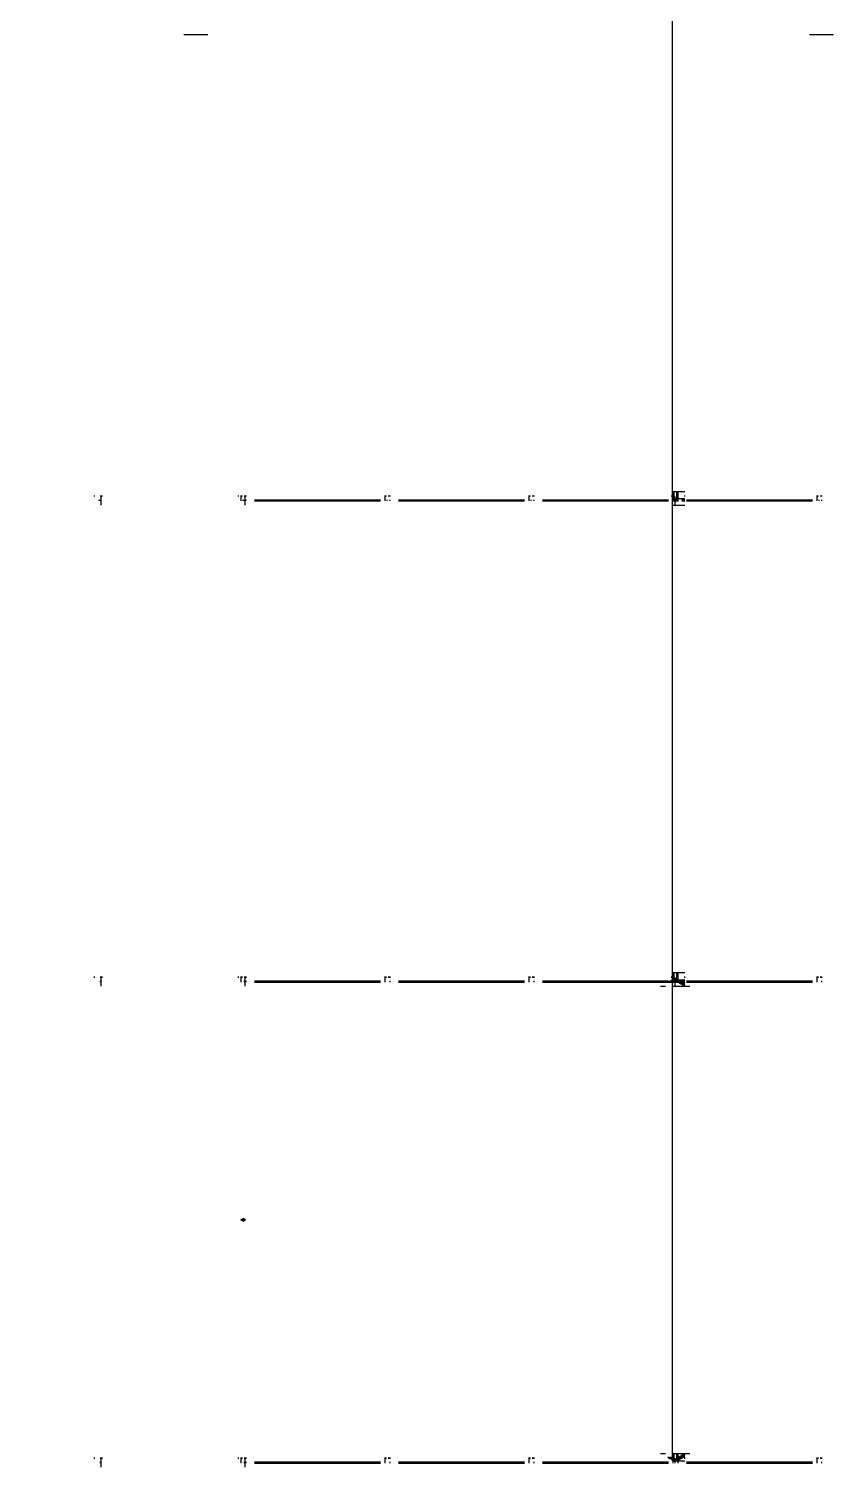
# Model space of a CAD drawing. Header units: inches. Extents: x -37 to 842, y -205 to 94.
# Drawn here: x 11 to 14.31, y -162.49 to -156.51 of the extents above; entities that cross this region are included whole.
import ezdxf

# ---------------------------------------------------------------- set-up
doc = ezdxf.new("R2010")
doc.units = ezdxf.units.IN
doc.header["$MEASUREMENT"] = 0
doc.linetypes.add('DIVIDE', pattern=[1.25, 0.5, -0.25, 0, -0.25, 0, -0.25])
doc.linetypes.add('HIDDEN', pattern=[19.05, 12.7, -6.35])
doc.layers.add('LCL-LINHACORTE', color=171, linetype='DIVIDE')
doc.layers.add('Planta_coberta-HID', color=7, linetype='HIDDEN')

msp = doc.modelspace()

# ---------------------------------------------------------------- linework, layer by layer
at = {"layer": 'LCL-LINHACORTE', "ltscale": 10}
msp.add_line((4.1401, -156.5306), (30.7672, -156.5306), dxfattribs=at)
at = {"layer": 'Planta_coberta-HID'}
for p, q in [((13.6716, -158.4603), (13.6716, -156.4603)), ((11.2688, -158.4521), (11.2688, -158.4471)), ((11.289, -158.4703), (11.289, -158.4653)), ((11.289, -158.4703), (11.289, -158.4653)), ((11.2936, -158.4703), (11.2936, -158.4653)), ((11.2956, -158.4521), (11.2956, -158.4471)), ((11.2972, -158.4871), (11.2972, -158.4471)), ((11.3006, -158.4521), (11.3006, -158.4471)), ((11.8672, -158.4521), (11.8672, -158.4471)), ((11.8791, -158.4703), (11.8791, -158.4471)), ((11.8826, -158.4521), (11.8826, -158.4471)), ((11.8873, -158.4703), (11.8873, -158.4653)), ((11.8873, -158.4703), (11.8873, -158.4653)), ((11.892, -158.4703), (11.892, -158.4653)), ((11.8939, -158.4521), (11.8939, -158.4471)), ((11.8955, -158.4871), (11.8955, -158.4471)), ((11.8989, -158.4521), (11.8989, -158.4471)), ((11.8989, -158.4703), (11.8989, -158.4653)), ((11.934, -158.4653), (12.4572, -158.4653)), ((12.4774, -158.4703), (12.4774, -158.4471)), ((12.4809, -158.4521), (12.4809, -158.4471)), ((12.4856, -158.4703), (12.4856, -158.4653)), ((12.4856, -158.4703), (12.4856, -158.4653)), ((12.4922, -158.4521), (12.4922, -158.4471)), ((12.4972, -158.4521), (12.4972, -158.4471)), ((12.4972, -158.4703), (12.4972, -158.4653)), ((12.5323, -158.4653), (13.0556, -158.4653)), ((13.0757, -158.4703), (13.0757, -158.4471)), ((13.0793, -158.4521), (13.0793, -158.4471)), ((13.084, -158.4703), (13.084, -158.4653)), ((13.084, -158.4703), (13.084, -158.4653)), ((13.0906, -158.4521), (13.0906, -158.4471)), ((13.0956, -158.4521), (13.0956, -158.4471)), ((13.0956, -158.4703), (13.0956, -158.4653)), ((13.1306, -158.4653), (13.6539, -158.4653)), ((13.6676, -158.4303), (13.6741, -158.4303)), ((13.6676, -158.4521), (13.6676, -158.4471)), ((13.6676, -158.4527), (13.6716, -158.4527)), ((13.6676, -158.4527), (13.6716, -158.4527)), ((13.6676, -158.4653), (13.6823, -158.4653)), ((13.6716, -158.4603), (13.7226, -158.4603)), ((13.6716, -160.4603), (13.6716, -158.4603)), ((13.6716, -158.4603), (13.7226, -158.4603)), ((13.6741, -158.4303), (13.6776, -158.4303)), ((13.6741, -158.4703), (13.6741, -158.4303)), ((13.6776, -158.4303), (13.6889, -158.4303)), ((13.6776, -158.4653), (13.6776, -158.4303)), ((13.6823, -158.4871), (13.6823, -158.4521)), ((13.6823, -158.4871), (13.6823, -158.4521)), ((13.6823, -158.4653), (13.6962, -158.4653)), ((13.6889, -158.4653), (13.6889, -158.4303)), ((13.6889, -158.4303), (13.6939, -158.4303)), ((13.6939, -158.4303), (13.7226, -158.4303)), ((13.6939, -158.4703), (13.6939, -158.4303)), ((13.7086, -158.4653), (13.7226, -158.4653)), ((13.7226, -158.4521), (13.7226, -158.4471)), ((13.729, -158.4653), (14.2522, -158.4653)), ((14.2724, -158.4703), (14.2724, -158.4471)), ((14.2759, -158.4521), (14.2759, -158.4471)), ((14.2806, -158.4703), (14.2806, -158.4653)), ((14.2806, -158.4703), (14.2806, -158.4653)), ((14.2872, -158.4521), (14.2872, -158.4471)), ((14.2922, -158.4521), (14.2922, -158.4471)), ((14.2922, -158.4703), (14.2922, -158.4653)), ((11.934, -158.4703), (12.4572, -158.4703)), ((12.5323, -158.4703), (13.0556, -158.4703)), ((13.1306, -158.4703), (13.6539, -158.4703)), ((13.6676, -158.4703), (13.6823, -158.4703)), ((13.6676, -158.4871), (13.6823, -158.4871)), ((13.6823, -158.4703), (13.6955, -158.4703)), ((13.6823, -158.4871), (13.7226, -158.4871)), ((13.7093, -158.4703), (13.7226, -158.4703)), ((13.729, -158.4703), (14.2522, -158.4703)), ((13.6676, -160.4303), (13.6741, -160.4303)), ((13.6741, -160.4303), (13.6776, -160.4303)), ((13.6741, -160.4703), (13.6741, -160.4303)), ((13.6776, -160.4303), (13.6889, -160.4303)), ((13.6776, -160.4653), (13.6776, -160.4303)), ((13.6889, -160.4653), (13.6889, -160.4303)), ((13.6889, -160.4303), (13.6939, -160.4303)), ((13.6939, -160.4303), (13.7226, -160.4303)), ((13.6939, -160.4703), (13.6939, -160.4303)), ((11.2688, -160.4521), (11.2688, -160.4471)), ((11.2936, -160.4703), (11.2936, -160.4653)), ((11.2956, -160.4521), (11.2956, -160.4471)), ((11.2972, -160.4871), (11.2972, -160.4471)), ((11.3006, -160.4521), (11.3006, -160.4471)), ((11.8672, -160.4521), (11.8672, -160.4471)), ((11.8791, -160.4703), (11.8791, -160.4471)), ((11.8826, -160.4521), (11.8826, -160.4471)), ((11.892, -160.4703), (11.892, -160.4653)), ((11.8939, -160.4521), (11.8939, -160.4471)), ((11.8955, -160.4871), (11.8955, -160.4471)), ((11.8989, -160.4521), (11.8989, -160.4471)), ((11.8989, -160.4703), (11.8989, -160.4653)), ((11.934, -160.4653), (12.4572, -160.4653)), ((11.934, -160.4703), (12.4572, -160.4703)), ((12.4774, -160.4703), (12.4774, -160.4471)), ((12.4809, -160.4521), (12.4809, -160.4471)), ((12.4922, -160.4521), (12.4922, -160.4471)), ((12.4972, -160.4521), (12.4972, -160.4471)), ((12.4972, -160.4703), (12.4972, -160.4653)), ((12.5323, -160.4653), (13.0556, -160.4653)), ((12.5323, -160.4703), (13.0556, -160.4703)), ((13.0757, -160.4703), (13.0757, -160.4471)), ((13.0793, -160.4521), (13.0793, -160.4471)), ((13.0906, -160.4521), (13.0906, -160.4471)), ((13.0956, -160.4521), (13.0956, -160.4471)), ((13.0956, -160.4703), (13.0956, -160.4653)), ((13.1306, -160.4653), (13.6539, -160.4653)), ((13.1306, -160.4703), (13.6539, -160.4703)), ((13.621, -160.4871), (13.6416, -160.4871)), ((13.6539, -160.4688), (13.6602, -160.4653)), ((13.6539, -160.469), (13.6605, -160.4653)), ((13.6539, -160.4689), (13.6602, -160.4653)), ((13.6539, -160.4692), (13.658, -160.4669)), ((13.6539, -160.4703), (13.6539, -160.4694)), ((13.6539, -160.4703), (13.6823, -160.4703)), ((13.6607, -160.4653), (13.6823, -160.4653)), ((13.6676, -160.4521), (13.6676, -160.4471)), ((13.6676, -160.4527), (13.6716, -160.4527)), ((13.6676, -160.4527), (13.6716, -160.4527)), ((13.6676, -160.4612), (13.6799, -160.4544)), ((13.6676, -160.4612), (13.6798, -160.4544)), ((13.6676, -160.4614), (13.6799, -160.4545)), ((13.6676, -160.4616), (13.6799, -160.4547)), ((13.6676, -160.4619), (13.68, -160.455)), ((13.6676, -160.4623), (13.6801, -160.4553)), ((13.6676, -160.4627), (13.6803, -160.4557)), ((13.6676, -160.4633), (13.6805, -160.4561)), ((13.6676, -160.4638), (13.6807, -160.4565)), ((13.6676, -160.4645), (13.681, -160.457)), ((13.6676, -160.4651), (13.6812, -160.4575)), ((13.6676, -160.4658), (13.6815, -160.4581)), ((13.6676, -160.4666), (13.6818, -160.4586)), ((13.6676, -160.4673), (13.6821, -160.4592)), ((13.6676, -160.468), (13.6824, -160.4597)), ((13.6676, -160.4687), (13.6827, -160.4602)), ((13.6676, -160.4694), (13.683, -160.4607)), ((13.6676, -160.47), (13.6833, -160.4612)), ((13.6676, -160.4706), (13.6836, -160.4616)), ((13.6676, -160.4711), (13.6838, -160.462)), ((13.6676, -160.4715), (13.6841, -160.4624)), ((13.6676, -160.4719), (13.6843, -160.4626)), ((13.6676, -160.4722), (13.6844, -160.4629)), ((13.6676, -160.4725), (13.6846, -160.463)), ((13.6676, -160.4726), (13.6847, -160.4631)), ((13.6676, -160.4726), (13.6847, -160.4631)), ((13.6676, -160.4871), (13.6823, -160.4871)), ((13.6716, -160.4603), (13.7226, -160.4603)), ((13.6716, -162.4603), (13.6716, -160.4603)), ((13.6716, -160.4603), (13.7226, -160.4603)), ((13.6798, -160.4544), (13.6799, -160.4545)), ((13.6799, -160.4544), (13.6798, -160.4544)), ((13.6798, -160.4544), (13.6799, -160.4544)), ((13.6799, -160.4629), (13.6798, -160.463)), ((13.6799, -160.4631), (13.6798, -160.463)), ((13.6799, -160.4631), (13.6798, -160.463)), ((13.68, -160.4545), (13.6799, -160.4544)), ((13.6799, -160.4544), (13.6799, -160.4544)), ((13.6799, -160.4545), (13.6799, -160.4547)), ((13.6799, -160.4545), (13.68, -160.4545)), ((13.6799, -160.4547), (13.6801, -160.4546)), ((13.6799, -160.4547), (13.68, -160.455)), ((13.68, -160.4625), (13.6799, -160.4627)), ((13.6799, -160.4627), (13.6799, -160.4629)), ((13.6801, -160.4629), (13.6799, -160.4627)), ((13.68, -160.463), (13.6799, -160.4629)), ((13.6799, -160.4631), (13.68, -160.463)), ((13.6799, -160.4631), (13.6799, -160.4631)), ((13.7226, -160.4869), (13.6799, -160.4631)), ((13.7226, -160.4869), (13.6799, -160.4631)), ((13.6801, -160.4546), (13.68, -160.4545)), ((13.68, -160.455), (13.6803, -160.4548)), ((13.68, -160.455), (13.6801, -160.4553)), ((13.6801, -160.4622), (13.68, -160.4625)), ((13.6803, -160.4626), (13.68, -160.4625)), ((13.68, -160.463), (13.6801, -160.4629)), ((13.7226, -160.4867), (13.68, -160.463)), ((13.6803, -160.4548), (13.6801, -160.4546)), ((13.6801, -160.4553), (13.6805, -160.4551)), ((13.6801, -160.4553), (13.6803, -160.4557)), ((13.6803, -160.4618), (13.6801, -160.4622)), ((13.6805, -160.4624), (13.6801, -160.4622)), ((13.6801, -160.4629), (13.6803, -160.4626)), ((13.7226, -160.4865), (13.6801, -160.4629)), ((13.6805, -160.4551), (13.6803, -160.4548)), ((13.6803, -160.4557), (13.6807, -160.4554)), ((13.6803, -160.4557), (13.6805, -160.4561)), ((13.6805, -160.4614), (13.6803, -160.4618)), ((13.6807, -160.462), (13.6803, -160.4618)), ((13.6803, -160.4626), (13.6805, -160.4624)), ((13.7226, -160.4862), (13.6803, -160.4626)), ((13.6807, -160.4554), (13.6805, -160.4551)), ((13.6805, -160.4561), (13.681, -160.4558)), ((13.6805, -160.4561), (13.6807, -160.4565)), ((13.6807, -160.4609), (13.6805, -160.4614)), ((13.681, -160.4616), (13.6805, -160.4614)), ((13.6805, -160.4624), (13.6807, -160.462)), ((13.7226, -160.4858), (13.6805, -160.4624)), ((13.681, -160.4558), (13.6807, -160.4554)), ((13.6807, -160.4565), (13.6813, -160.4562)), ((13.6807, -160.4565), (13.681, -160.457)), ((13.681, -160.4604), (13.6807, -160.4609)), ((13.6813, -160.4612), (13.6807, -160.4609)), ((13.6807, -160.462), (13.681, -160.4616)), ((13.7226, -160.4853), (13.6807, -160.462)), ((13.6813, -160.4562), (13.681, -160.4558)), ((13.681, -160.457), (13.6815, -160.4567)), ((13.681, -160.457), (13.6812, -160.4575)), ((13.6812, -160.4599), (13.681, -160.4604)), ((13.6815, -160.4607), (13.681, -160.4604)), ((13.681, -160.4616), (13.6813, -160.4612)), ((13.7226, -160.4848), (13.681, -160.4616)), ((13.6812, -160.4575), (13.6818, -160.4572)), ((13.6812, -160.4575), (13.6815, -160.4581)), ((13.6815, -160.4594), (13.6812, -160.4599)), ((13.6818, -160.4602), (13.6812, -160.4599)), ((13.6815, -160.4567), (13.6813, -160.4562)), ((13.6813, -160.4612), (13.6815, -160.4607)), ((13.7226, -160.4842), (13.6813, -160.4612)), ((13.6818, -160.4572), (13.6815, -160.4567)), ((13.6815, -160.4581), (13.6821, -160.4577)), ((13.6815, -160.4581), (13.6818, -160.4586)), ((13.6818, -160.4588), (13.6815, -160.4594)), ((13.6821, -160.4597), (13.6815, -160.4594)), ((13.6815, -160.4607), (13.6818, -160.4602)), ((13.7226, -160.4836), (13.6815, -160.4607)), ((13.6821, -160.4577), (13.6818, -160.4572)), ((13.6821, -160.4583), (13.6818, -160.4588)), ((13.6818, -160.4586), (13.6825, -160.4583)), ((13.6818, -160.4586), (13.6821, -160.4592)), ((13.6825, -160.4592), (13.6818, -160.4588)), ((13.6818, -160.4602), (13.6821, -160.4597)), ((13.7226, -160.4829), (13.6818, -160.4602)), ((13.6824, -160.4577), (13.6821, -160.4583)), ((13.6825, -160.4583), (13.6821, -160.4577)), ((13.6828, -160.4586), (13.6821, -160.4583)), ((13.6821, -160.4592), (13.6828, -160.4588)), ((13.6821, -160.4597), (13.6825, -160.4592)), ((13.6821, -160.4592), (13.6824, -160.4597)), ((13.7226, -160.4822), (13.6821, -160.4597)), ((13.6823, -160.4871), (13.6823, -160.4521)), ((13.6823, -160.4871), (13.6823, -160.4521)), ((13.6823, -160.4653), (13.6962, -160.4653)), ((13.6823, -160.4703), (13.6955, -160.4703)), ((13.6823, -160.4871), (13.7226, -160.4871)), ((13.6827, -160.4572), (13.6824, -160.4577)), ((13.6831, -160.4581), (13.6824, -160.4577)), ((13.6824, -160.4597), (13.6831, -160.4594)), ((13.6824, -160.4597), (13.6827, -160.4602)), ((13.6828, -160.4588), (13.6825, -160.4583)), ((13.6825, -160.4592), (13.6828, -160.4586)), ((13.7226, -160.4815), (13.6825, -160.4592)), ((13.683, -160.4567), (13.6827, -160.4572)), ((13.6833, -160.4575), (13.6827, -160.4572)), ((13.6827, -160.4602), (13.6833, -160.4599)), ((13.6827, -160.4602), (13.683, -160.4607)), ((13.6828, -160.4586), (13.6831, -160.4581)), ((13.7226, -160.4808), (13.6828, -160.4586)), ((13.6831, -160.4594), (13.6828, -160.4588)), ((13.6833, -160.4562), (13.683, -160.4567)), ((13.6836, -160.457), (13.683, -160.4567)), ((13.683, -160.4607), (13.6836, -160.4604)), ((13.683, -160.4607), (13.6833, -160.4612)), ((13.6831, -160.4581), (13.6833, -160.4575)), ((13.7226, -160.4801), (13.6831, -160.4581)), ((13.6833, -160.4599), (13.6831, -160.4594)), ((13.6836, -160.4558), (13.6833, -160.4562)), ((13.6839, -160.4565), (13.6833, -160.4562)), ((13.6833, -160.4575), (13.6836, -160.457)), ((13.7226, -160.4794), (13.6833, -160.4575)), ((13.6836, -160.4604), (13.6833, -160.4599)), ((13.6833, -160.4612), (13.6839, -160.4609)), ((13.6833, -160.4612), (13.6836, -160.4616)), ((13.6838, -160.4554), (13.6836, -160.4558)), ((13.6841, -160.4561), (13.6836, -160.4558)), ((13.6836, -160.457), (13.6839, -160.4565)), ((13.7226, -160.4787), (13.6836, -160.457)), ((13.6839, -160.4609), (13.6836, -160.4604)), ((13.6836, -160.4616), (13.6841, -160.4614)), ((13.6836, -160.4616), (13.6838, -160.462)), ((13.6841, -160.4551), (13.6838, -160.4554)), ((13.6843, -160.4557), (13.6838, -160.4554)), ((13.6838, -160.462), (13.6843, -160.4618)), ((13.6838, -160.462), (13.6841, -160.4624)), ((13.6839, -160.4565), (13.6841, -160.4561)), ((13.7226, -160.4781), (13.6839, -160.4565)), ((13.6841, -160.4614), (13.6839, -160.4609)), ((13.6843, -160.4548), (13.6841, -160.4551)), ((13.6844, -160.4553), (13.6841, -160.4551)), ((13.6841, -160.4561), (13.6843, -160.4557)), ((13.7226, -160.4775), (13.6841, -160.4561)), ((13.6843, -160.4618), (13.6841, -160.4614)), ((13.6841, -160.4624), (13.6844, -160.4622)), ((13.6841, -160.4624), (13.6843, -160.4626)), ((13.6844, -160.4546), (13.6843, -160.4548)), ((13.6846, -160.455), (13.6843, -160.4548)), ((13.6843, -160.4557), (13.6844, -160.4553)), ((13.7226, -160.477), (13.6843, -160.4557)), ((13.6844, -160.4622), (13.6843, -160.4618)), ((13.6843, -160.4626), (13.6846, -160.4625)), ((13.6843, -160.4626), (13.6844, -160.4629)), ((13.6846, -160.4545), (13.6844, -160.4546)), ((13.6847, -160.4547), (13.6844, -160.4546)), ((13.6844, -160.4553), (13.6846, -160.455)), ((13.7226, -160.4765), (13.6844, -160.4553)), ((13.6846, -160.4625), (13.6844, -160.4622)), ((13.6844, -160.4629), (13.6847, -160.4627)), ((13.6844, -160.4629), (13.6846, -160.463)), ((13.6847, -160.4544), (13.6846, -160.4545)), ((13.6847, -160.4545), (13.6846, -160.4545)), ((13.6846, -160.455), (13.6847, -160.4547)), ((13.7226, -160.4762), (13.6846, -160.455)), ((13.6847, -160.4627), (13.6846, -160.4625)), ((13.6846, -160.463), (13.6847, -160.4629)), ((13.6846, -160.463), (13.6847, -160.4631)), ((13.6847, -160.4545), (13.6847, -160.4544)), ((13.6847, -160.4544), (13.6847, -160.4544)), ((13.6847, -160.4544), (13.6847, -160.4544)), ((13.6847, -160.4544), (13.6847, -160.4544)), ((13.7226, -160.4755), (13.6847, -160.4544)), ((13.7226, -160.4755), (13.6847, -160.4544)), ((13.6847, -160.4547), (13.6847, -160.4545)), ((13.7226, -160.4756), (13.6847, -160.4545)), ((13.7226, -160.4759), (13.6847, -160.4547)), ((13.6847, -160.4629), (13.6847, -160.4627)), ((13.6847, -160.463), (13.6847, -160.4629)), ((13.6847, -160.4631), (13.6847, -160.463)), ((13.6847, -160.4631), (13.6847, -160.463)), ((13.6847, -160.4631), (13.6847, -160.4631)), ((13.7086, -160.4653), (13.7226, -160.4653)), ((13.7093, -160.4703), (13.7226, -160.4703)), ((13.7226, -160.4521), (13.7226, -160.4471)), ((13.723, -160.4871), (13.7435, -160.4871)), ((13.729, -160.4653), (14.2522, -160.4653)), ((13.729, -160.4703), (14.2522, -160.4703)), ((14.2724, -160.4703), (14.2724, -160.4471)), ((14.2759, -160.4521), (14.2759, -160.4471)), ((14.2872, -160.4521), (14.2872, -160.4471)), ((14.2922, -160.4521), (14.2922, -160.4471)), ((14.2922, -160.4703), (14.2922, -160.4653)), ((11.877, -161.4587), (11.8873, -161.453)), ((11.8771, -161.4587), (11.8873, -161.453)), ((11.8772, -161.4588), (11.8873, -161.4532)), ((11.8774, -161.4589), (11.8873, -161.4534)), ((11.8778, -161.459), (11.8873, -161.4537)), ((11.8783, -161.4591), (11.8873, -161.4541)), ((11.879, -161.4592), (11.8873, -161.4546)), ((11.8798, -161.4592), (11.8873, -161.4551)), ((11.8808, -161.4593), (11.8873, -161.4557)), ((11.8818, -161.4593), (11.8873, -161.4563)), ((11.8976, -161.4587), (11.8873, -161.453)), ((11.8975, -161.4587), (11.8873, -161.453)), ((11.8974, -161.4588), (11.8873, -161.4532)), ((11.8972, -161.4589), (11.8873, -161.4534)), ((11.8968, -161.459), (11.8873, -161.4537)), ((11.8962, -161.4591), (11.8873, -161.4541)), ((11.8956, -161.4592), (11.8873, -161.4546)), ((11.8947, -161.4592), (11.8873, -161.4551)), ((11.8938, -161.4593), (11.8873, -161.4557)), ((11.8928, -161.4593), (11.8873, -161.4563)), ((11.8873, -161.4644), (11.8772, -161.4588)), ((11.8873, -161.4644), (11.8774, -161.4589)), ((11.8873, -161.4643), (11.8778, -161.459)), ((11.8873, -161.464), (11.8784, -161.4591)), ((11.8873, -161.4637), (11.8791, -161.4592)), ((11.8873, -161.4634), (11.8799, -161.4592)), ((11.8873, -161.4629), (11.8808, -161.4593)), ((11.8873, -161.4624), (11.8819, -161.4594)), ((11.8829, -161.4594), (11.8873, -161.457)), ((11.8873, -161.4618), (11.883, -161.4594)), ((11.8841, -161.4594), (11.8873, -161.4577)), ((11.8873, -161.4612), (11.8842, -161.4594)), ((11.8853, -161.4594), (11.8873, -161.4584)), ((11.8873, -161.4605), (11.8854, -161.4595)), ((11.8866, -161.4595), (11.8873, -161.4591)), ((11.8917, -161.4594), (11.8873, -161.457)), ((11.8905, -161.4594), (11.8873, -161.4577)), ((11.8892, -161.4594), (11.8873, -161.4584)), ((11.8873, -161.4644), (11.8974, -161.4588)), ((11.8873, -161.4644), (11.8971, -161.4589)), ((11.8873, -161.4643), (11.8967, -161.459)), ((11.8873, -161.464), (11.8962, -161.4591)), ((11.8879, -161.4595), (11.8873, -161.4591)), ((11.8873, -161.4637), (11.8955, -161.4592)), ((11.8873, -161.4634), (11.8947, -161.4592)), ((11.8873, -161.4629), (11.8937, -161.4593)), ((11.8873, -161.4624), (11.8927, -161.4594)), ((11.8873, -161.4618), (11.8916, -161.4594)), ((11.8873, -161.4612), (11.8904, -161.4594)), ((11.8873, -161.4605), (11.8891, -161.4595)), ((11.2688, -162.4521), (11.2688, -162.4471)), ((11.2936, -162.4703), (11.2936, -162.4653)), ((11.2956, -162.4521), (11.2956, -162.4471)), ((11.2972, -162.4871), (11.2972, -162.4471)), ((11.3006, -162.4521), (11.3006, -162.4471)), ((11.8672, -162.4521), (11.8672, -162.4471)), ((11.8791, -162.4703), (11.8791, -162.4471)), ((11.8826, -162.4521), (11.8826, -162.4471)), ((11.892, -162.4703), (11.892, -162.4653)), ((11.8939, -162.4521), (11.8939, -162.4471)), ((11.8955, -162.4871), (11.8955, -162.4471)), ((11.8989, -162.4521), (11.8989, -162.4471)), ((11.8989, -162.4703), (11.8989, -162.4653)), ((11.934, -162.4653), (12.4572, -162.4653)), ((11.934, -162.4703), (12.4572, -162.4703)), ((12.4774, -162.4703), (12.4774, -162.4471)), ((12.4809, -162.4521), (12.4809, -162.4471)), ((12.4922, -162.4521), (12.4922, -162.4471)), ((12.4972, -162.4521), (12.4972, -162.4471)), ((12.4972, -162.4703), (12.4972, -162.4653)), ((12.5323, -162.4653), (13.0556, -162.4653)), ((12.5323, -162.4703), (13.0556, -162.4703)), ((13.0757, -162.4703), (13.0757, -162.4471)), ((13.0793, -162.4521), (13.0793, -162.4471)), ((13.0906, -162.4521), (13.0906, -162.4471)), ((13.0956, -162.4521), (13.0956, -162.4471)), ((13.0956, -162.4703), (13.0956, -162.4653)), ((13.1306, -162.4653), (13.6539, -162.4653)), ((13.1306, -162.4703), (13.6539, -162.4703)), ((13.621, -162.4303), (13.6416, -162.4303)), ((13.6602, -162.4521), (13.6512, -162.4471)), ((13.6602, -162.4521), (13.6513, -162.4471)), ((13.6605, -162.4521), (13.6515, -162.4471)), ((13.6609, -162.4521), (13.6519, -162.4471)), ((13.6614, -162.4521), (13.6525, -162.4471)), ((13.6621, -162.4521), (13.6532, -162.4471)), ((13.663, -162.4521), (13.654, -162.4471)), ((13.6639, -162.4521), (13.6549, -162.4471)), ((13.6649, -162.4521), (13.656, -162.4471)), ((13.6661, -162.4521), (13.6571, -162.4471)), ((13.6673, -162.4521), (13.6583, -162.4471)), ((13.6821, -162.4597), (13.6595, -162.4471)), ((13.6825, -162.4592), (13.6608, -162.4471)), ((13.6828, -162.4586), (13.6621, -162.4471)), ((13.6831, -162.4581), (13.6634, -162.4471)), ((13.6833, -162.4575), (13.6646, -162.4471)), ((13.6836, -162.457), (13.6658, -162.4471)), ((13.6839, -162.4565), (13.667, -162.4471)), ((13.6676, -162.4303), (13.6741, -162.4303)), ((13.6847, -162.4544), (13.6676, -162.4448)), ((13.6847, -162.4544), (13.6676, -162.4449)), ((13.6847, -162.4545), (13.6676, -162.445)), ((13.6847, -162.4547), (13.6676, -162.4452)), ((13.6846, -162.455), (13.6676, -162.4455)), ((13.6844, -162.4553), (13.6676, -162.4459)), ((13.6843, -162.4557), (13.6676, -162.4464)), ((13.6841, -162.4561), (13.6676, -162.4469)), ((13.6676, -162.4521), (13.6676, -162.4471)), ((13.6818, -162.4602), (13.6676, -162.4523)), ((13.6676, -162.4527), (13.6716, -162.4527)), ((13.6815, -162.4607), (13.6676, -162.453)), ((13.6807, -162.4609), (13.6676, -162.4536)), ((13.6797, -162.4609), (13.6676, -162.4542)), ((13.6787, -162.4609), (13.6676, -162.4547)), ((13.6779, -162.4609), (13.6676, -162.4552)), ((13.6772, -162.4609), (13.6676, -162.4556)), ((13.6766, -162.4609), (13.6676, -162.4559)), ((13.6762, -162.4609), (13.6676, -162.4561)), ((13.676, -162.4609), (13.6676, -162.4562)), ((13.6759, -162.4609), (13.6676, -162.4563)), ((13.6716, -162.4603), (13.7226, -162.4603)), ((13.6741, -162.4303), (13.6776, -162.4303)), ((13.6741, -162.4703), (13.6741, -162.4303)), ((13.6776, -162.4303), (13.6889, -162.4303)), ((13.6776, -162.4618), (13.6776, -162.4303)), ((13.6798, -162.4544), (13.7226, -162.4306)), ((13.6799, -162.4544), (13.6798, -162.4544)), ((13.6798, -162.4544), (13.6799, -162.4545)), ((13.6799, -162.4629), (13.6798, -162.463)), ((13.6799, -162.4631), (13.6798, -162.463)), ((13.6799, -162.4544), (13.7226, -162.4306)), ((13.6799, -162.4545), (13.7226, -162.4307)), ((13.6799, -162.4547), (13.7226, -162.431)), ((13.6799, -162.4544), (13.6799, -162.4544)), ((13.68, -162.4545), (13.6799, -162.4544)), ((13.6799, -162.4545), (13.6799, -162.4547)), ((13.6799, -162.4547), (13.68, -162.455)), ((13.68, -162.4625), (13.6799, -162.4627)), ((13.6799, -162.4627), (13.6799, -162.4629)), ((13.68, -162.455), (13.7226, -162.4313)), ((13.6801, -162.4546), (13.68, -162.4545)), ((13.68, -162.455), (13.6801, -162.4553)), ((13.6801, -162.4622), (13.68, -162.4625)), ((13.6801, -162.4553), (13.7226, -162.4316)), ((13.6803, -162.4548), (13.6801, -162.4546)), ((13.6801, -162.4553), (13.6803, -162.4557)), ((13.6803, -162.4618), (13.6801, -162.4622)), ((13.6803, -162.4557), (13.7226, -162.4321)), ((13.6805, -162.4551), (13.6803, -162.4548)), ((13.6803, -162.4557), (13.6805, -162.4561)), ((13.6805, -162.4614), (13.6803, -162.4618)), ((13.6805, -162.4561), (13.7226, -162.4326)), ((13.6807, -162.4554), (13.6805, -162.4551)), ((13.6805, -162.4561), (13.6807, -162.4565)), ((13.6807, -162.4609), (13.6805, -162.4614)), ((13.6807, -162.4565), (13.7226, -162.4332)), ((13.681, -162.4558), (13.6807, -162.4554)), ((13.6807, -162.4565), (13.681, -162.457)), ((13.681, -162.4604), (13.6807, -162.4609)), ((13.681, -162.457), (13.7226, -162.4338)), ((13.6813, -162.4562), (13.681, -162.4558)), ((13.681, -162.457), (13.6812, -162.4575)), ((13.6812, -162.4599), (13.681, -162.4604)), ((13.6812, -162.4575), (13.7226, -162.4345)), ((13.6812, -162.4575), (13.6815, -162.4581)), ((13.6815, -162.4594), (13.6812, -162.4599)), ((13.6815, -162.4567), (13.6813, -162.4562)), ((13.6814, -162.4609), (13.6815, -162.4607)), ((13.6815, -162.4581), (13.7226, -162.4352)), ((13.6818, -162.4572), (13.6815, -162.4567)), ((13.6815, -162.4581), (13.6818, -162.4586)), ((13.6818, -162.4588), (13.6815, -162.4594)), ((13.6815, -162.4607), (13.6818, -162.4602)), ((13.6818, -162.4586), (13.7226, -162.4359)), ((13.6821, -162.4577), (13.6818, -162.4572)), ((13.6821, -162.4583), (13.6818, -162.4588)), ((13.6818, -162.4586), (13.6821, -162.4592)), ((13.6818, -162.4602), (13.6821, -162.4597)), ((13.6821, -162.4592), (13.7226, -162.4366)), ((13.6824, -162.4577), (13.6821, -162.4583)), ((13.6825, -162.4583), (13.6821, -162.4577)), ((13.6821, -162.4597), (13.6825, -162.4592)), ((13.6821, -162.4592), (13.6824, -162.4597)), ((13.6823, -162.4609), (13.6823, -162.4521)), ((13.6823, -162.4609), (13.6823, -162.4521)), ((13.6823, -162.4703), (13.6823, -162.4653)), ((13.6823, -162.4703), (13.6823, -162.4653)), ((13.6824, -162.4597), (13.7226, -162.4373)), ((13.6827, -162.4572), (13.6824, -162.4577)), ((13.6824, -162.4597), (13.6827, -162.4602)), ((13.6828, -162.4588), (13.6825, -162.4583)), ((13.6825, -162.4592), (13.6828, -162.4586)), ((13.6827, -162.4602), (13.7226, -162.438)), ((13.683, -162.4567), (13.6827, -162.4572)), ((13.6827, -162.4602), (13.683, -162.4607)), ((13.6828, -162.4586), (13.6831, -162.4581)), ((13.6831, -162.4594), (13.6828, -162.4588)), ((13.683, -162.4607), (13.7226, -162.4387)), ((13.6833, -162.4562), (13.683, -162.4567)), ((13.683, -162.4607), (13.6831, -162.4609)), ((13.6831, -162.4581), (13.6833, -162.4575)), ((13.6833, -162.4599), (13.6831, -162.4594)), ((13.6836, -162.4558), (13.6833, -162.4562)), ((13.6833, -162.4575), (13.6836, -162.457)), ((13.6836, -162.4604), (13.6833, -162.4599)), ((13.6838, -162.4554), (13.6836, -162.4558)), ((13.6836, -162.457), (13.6839, -162.4565)), ((13.6839, -162.4609), (13.6836, -162.4604)), ((13.6841, -162.4551), (13.6838, -162.4554)), ((13.6839, -162.4609), (13.7226, -162.4393)), ((13.6839, -162.4565), (13.6841, -162.4561)), ((13.6841, -162.4614), (13.6839, -162.4609)), ((13.6843, -162.4548), (13.6841, -162.4551)), ((13.6841, -162.4561), (13.6843, -162.4557)), ((13.6843, -162.4618), (13.6841, -162.4614)), ((13.6844, -162.4546), (13.6843, -162.4548)), ((13.6843, -162.4557), (13.6844, -162.4553)), ((13.6844, -162.4622), (13.6843, -162.4618)), ((13.6846, -162.4545), (13.6844, -162.4546)), ((13.6844, -162.4553), (13.6846, -162.455)), ((13.6846, -162.4625), (13.6844, -162.4622)), ((13.6847, -162.4544), (13.6846, -162.4545)), ((13.6846, -162.455), (13.6847, -162.4547)), ((13.6847, -162.4627), (13.6846, -162.4625)), ((13.6847, -162.4544), (13.6847, -162.4544)), ((13.6847, -162.4544), (13.6847, -162.4544)), ((13.6847, -162.4545), (13.6847, -162.4544)), ((13.6847, -162.4547), (13.6847, -162.4545)), ((13.6847, -162.4629), (13.6847, -162.4627)), ((13.6847, -162.463), (13.6847, -162.4629)), ((13.6847, -162.4631), (13.6847, -162.463)), ((13.6849, -162.4609), (13.7226, -162.4399)), ((13.6859, -162.4609), (13.7226, -162.4404)), ((13.6867, -162.4609), (13.7226, -162.4409)), ((13.6874, -162.4609), (13.7226, -162.4413)), ((13.6879, -162.4609), (13.7226, -162.4416)), ((13.6883, -162.4609), (13.7226, -162.4418)), ((13.6886, -162.4609), (13.7226, -162.442)), ((13.6886, -162.4609), (13.7226, -162.442)), ((13.6889, -162.4609), (13.6889, -162.4303)), ((13.6889, -162.4303), (13.6939, -162.4303)), ((13.6939, -162.4303), (13.7226, -162.4303)), ((13.6939, -162.4609), (13.6939, -162.4303)), ((13.6939, -162.4703), (13.6939, -162.4653)), ((13.7226, -162.4521), (13.7226, -162.4471)), ((13.723, -162.4303), (13.7435, -162.4303)), ((13.729, -162.4653), (14.2522, -162.4653)), ((13.729, -162.4703), (14.2522, -162.4703)), ((14.2724, -162.4703), (14.2724, -162.4471)), ((14.2759, -162.4521), (14.2759, -162.4471)), ((14.2872, -162.4521), (14.2872, -162.4471)), ((14.2922, -162.4521), (14.2922, -162.4471)), ((14.2922, -162.4703), (14.2922, -162.4653))]:
    msp.add_line(p, q, dxfattribs=at)

doc.saveas('drawing.dxf')
